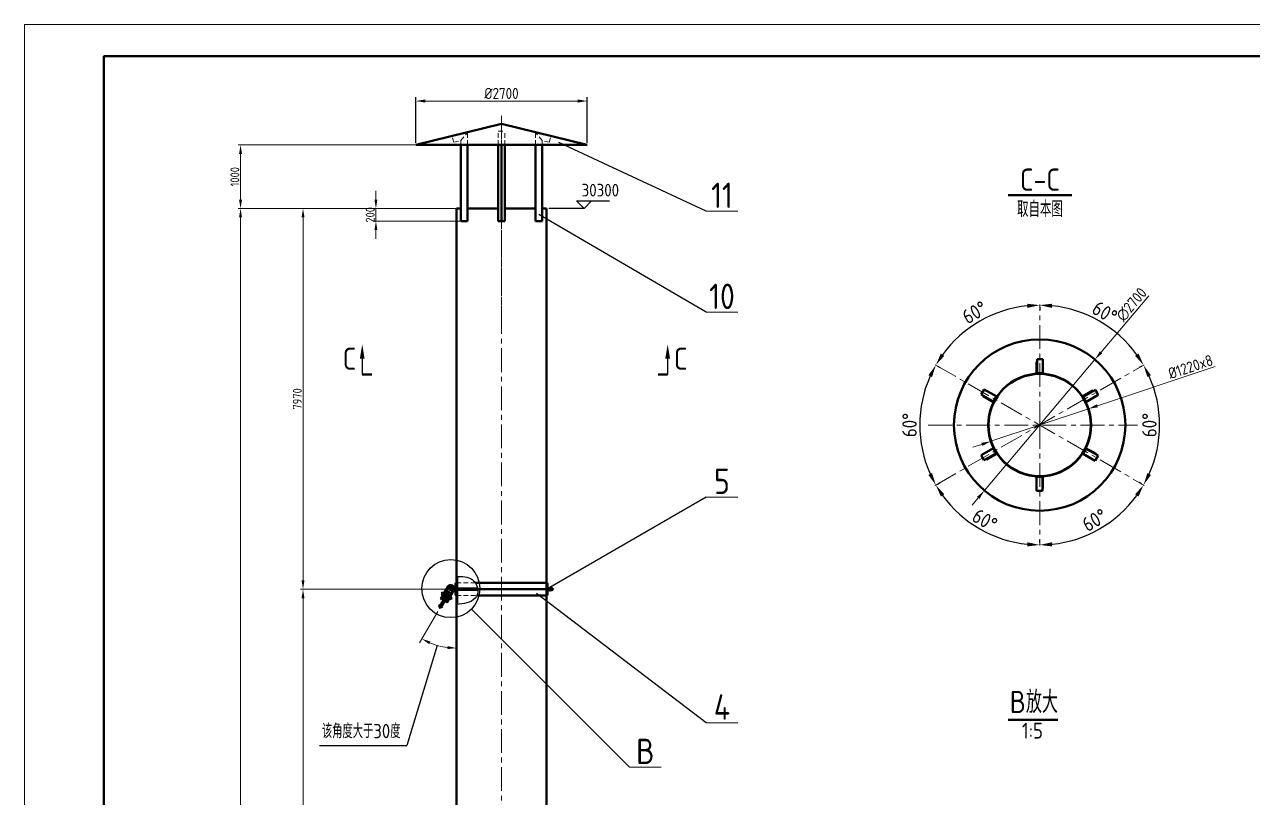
# Model space of a CAD drawing. Header units: millimetres. Extents: x 402311 to 444361, y 25246 to 54946.
# Drawn here: x 402311 to 421652, y 42769 to 54946 of the extents above; entities that cross this region are included whole.
import ezdxf
from ezdxf.enums import TextEntityAlignment as Align

# ---------------------------------------------------------------- set-up
doc = ezdxf.new("R2010")
doc.units = ezdxf.units.MM
doc.header["$LTSCALE"] = 300
doc.linetypes.add('CENTER', pattern=[2, 1.25, -0.25, 0.25, -0.25])
doc.linetypes.add('DASHED2', pattern=[0.375, 0.25, -0.125])
for name, color, linetype, lineweight in [('BIAOZHU', 3, 'Continuous', 25), ('POU', 4, 'Continuous', 20), ('SHI', 7, 'Continuous', 40), ('WEN', 3, 'Continuous', 20), ('XI', 2, 'Continuous', 20), ('XU', 6, 'DASHED2', 20), ('ZHONG', 1, 'CENTER', 20)]:
    doc.layers.add(name, color=color, linetype=linetype, lineweight=lineweight)
doc.layers.add('X1', color=4, linetype='Continuous')
doc.styles.add('GB', font='gbenor.shx', dxfattribs={"bigfont": 'gbcbig.shx'})
doc.dimstyles.new('ISO-25$0', dxfattribs={"dimscale": 40, "dimtxt": 3.5, "dimasz": 3.5, "dimexe": 1, "dimexo": 0.2, "dimgap": 0.5, "dimtad": 1, "dimtoh": 1, "dimdec": 1, "dimzin": 9, "dimdsep": 46, "dimtxsty": 'GB', "dimcen": 0, "dimclrd": 3, "dimclre": 3, "dimclrt": 256, "dimadec": 0, "dimazin": 2, "dimtfac": 1, "dimtdec": 1, "dimtix": 1, "dimtmove": 0, "dimatfit": 3, "dimldrblk": 'DOTSMALL', "dimfxl": 0, "dimlwd": 20, "dimlwe": 20, "dimarcsym": 0})
doc.dimstyles.new('SHW', dxfattribs={"dimscale": 50, "dimtxt": 3.5, "dimasz": 3, "dimexe": 1.25, "dimexo": 0.625, "dimtad": 1, "dimdsep": 46, "dimtxsty": 'GB', "dimcen": 2.5, "dimclrd": 256, "dimclrt": 256, "dimadec": 1, "dimazin": 0, "dimtfac": 1, "dimtix": 1, "dimtmove": 2, "dimatfit": 3, "dimfxl": 0, "dimlwd": -1, "dimarcsym": 0})

# ---------------------------------------------------------------- blocks, each defined once
blk = doc.blocks.new('*D10')
at = {"layer": 'BIAOZHU', "color": 3, "linetype": 'ByBlock', "lineweight": 20}
for p, q in [((409105, 52048), (405673, 52048)), ((405713, 27488), (405713, 51908)), ((408515, 27348), (405673, 27348))]:
    blk.add_line(p, q, dxfattribs=at)
at = {"layer": 'BIAOZHU', "color": 3}
for points in [[(405689, 51908), (405736, 51908), (405713, 52048)], [(405689, 27488), (405736, 27488), (405713, 27348)]]:
    blk.add_solid(points, dxfattribs=at)
at = {"layer": 'Defpoints', "color": 0}
for p in [(405713, 52048), (409113, 52048), (408523, 27348)]:
    blk.add_point(p, dxfattribs=at)
at = {"layer": 'BIAOZHU', "insert": (405623, 39698), "char_height": 140, "attachment_point": 5, "rotation": 90, "style": 'GB'}
blk.add_mtext('30000', dxfattribs=at)
blk = doc.blocks.new('_DotSmall')
at = {"color": 0, "linetype": 'ByBlock', "const_width": 0.5}
blk.add_lwpolyline([(-0.0625, 0, 1), (0.0625, 0, 1)], format="xyb", close=True, dxfattribs=at)
blk = doc.blocks.new('*D11')
at = {"layer": 'BIAOZHU', "color": 3, "linetype": 'ByBlock', "lineweight": 20}
for p, q in [((409005, 46048), (406657, 46048)), ((406697, 27518), (406697, 45908)), ((408565, 27378), (406657, 27378))]:
    blk.add_line(p, q, dxfattribs=at)
at = {"layer": 'BIAOZHU', "color": 3}
for points in [[(406674, 45908), (406720, 45908), (406697, 46048)], [(406674, 27518), (406720, 27518), (406697, 27378)]]:
    blk.add_solid(points, dxfattribs=at)
at = {"layer": 'Defpoints', "color": 0}
for p in [(406697, 46048), (409013, 46048), (408573, 27378)]:
    blk.add_point(p, dxfattribs=at)
at = {"layer": 'BIAOZHU', "insert": (406607, 36713), "char_height": 140, "attachment_point": 5, "rotation": 90, "style": 'GB'}
blk.add_mtext('22000', dxfattribs=at)
blk = doc.blocks.new('*D12')
at = {"layer": 'BIAOZHU', "color": 3, "linetype": 'ByBlock', "lineweight": 20}
for p, q in [((409097, 52048), (406657, 52048)), ((406697, 46188), (406697, 51908)), ((408997, 46048), (406657, 46048))]:
    blk.add_line(p, q, dxfattribs=at)
at = {"layer": 'BIAOZHU', "color": 3}
for points in [[(406674, 51908), (406720, 51908), (406697, 52048)], [(406674, 46188), (406720, 46188), (406697, 46048)]]:
    blk.add_solid(points, dxfattribs=at)
at = {"layer": 'Defpoints', "color": 0}
for p in [(406697, 52048), (409105, 52048), (409005, 46048)]:
    blk.add_point(p, dxfattribs=at)
at = {"layer": 'BIAOZHU', "insert": (406607, 49048), "char_height": 140, "attachment_point": 5, "rotation": 90, "style": 'GB'}
blk.add_mtext('7970', dxfattribs=at)
blk = doc.blocks.new('正标高')
at = {"layer": 'BIAOZHU'}
for p, q in [((-2.4, 2.4), (8, 2.4)), ((-2.4, 2.4), (0, 0)), ((2.4, 2.4), (0, 0))]:
    blk.add_line(p, q, dxfattribs=at)
at = {"layer": 'BIAOZHU', "style": 'GB'}
blk.add_attdef('1000', (-0.7624, 3.76), '', height=4, dxfattribs=at)
at = {"layer": 'BIAOZHU', "style": 'GB', "flags": 10}
blk.add_attdef('+', (-3.12, 3.76), '', height=4, dxfattribs=at)
blk = doc.blocks.new('剖切箭头(右上)')
at = {"layer": 'BIAOZHU'}
blk.add_line((0, 5), (0, 0), dxfattribs=at)
blk.add_solid([(0.75, 5), (-0.75, 5), (0, 9.5)], dxfattribs=at)
at = {"layer": 'SHI'}
blk.add_line((0, 0), (-3, 0), dxfattribs=at)
at = {"layer": 'BIAOZHU', "style": 'GB', "flags": 8}
blk.add_attdef('A', (1.96, 1.46), '', height=7, dxfattribs=at)
blk = doc.blocks.new('剖切箭头(左上)')
at = {"layer": 'BIAOZHU'}
blk.add_line((0, 5), (0, 0), dxfattribs=at)
blk.add_solid([(-0.75, 5), (0.75, 5), (0, 9.5)], dxfattribs=at)
at = {"layer": 'SHI'}
blk.add_line((0, 0), (3, 0), dxfattribs=at)
at = {"layer": 'BIAOZHU', "style": 'GB', "flags": 8}
blk.add_attdef('A', text='', height=7, dxfattribs=at).set_placement((-1.3, 1.46), align=Align.RIGHT)
blk = doc.blocks.new('*D68')
at = {"layer": 'Defpoints', "color": 0}
for p in [(411173, 53741), (408473, 53053), (411173, 53053)]:
    blk.add_point(p, dxfattribs=at)
at = {"layer": 'WEN', "color": 0, "lineweight": -2}
for p, q in [((408473, 53084), (408473, 53803)), ((411173, 53084), (411173, 53803))]:
    blk.add_line(p, q, dxfattribs=at)
at = {"layer": 'WEN'}
blk.add_line((408623, 53741), (411023, 53741), dxfattribs=at)
for points in [[(408623, 53766), (408623, 53716), (408473, 53741)], [(411023, 53766), (411023, 53716), (411173, 53741)]]:
    blk.add_solid(points, dxfattribs=at)
at = {"layer": 'WEN', "insert": (409823, 53860), "char_height": 175, "attachment_point": 5, "style": 'GB'}
blk.add_mtext('%%C2700', dxfattribs=at)
blk = doc.blocks.new('*D69')
at = {"layer": 'BIAOZHU', "color": 3, "linetype": 'ByBlock', "lineweight": 20}
for p, q in [((408466, 53048), (405673, 53048)), ((405713, 52908), (405713, 52188)), ((408687, 52048), (405673, 52048))]:
    blk.add_line(p, q, dxfattribs=at)
at = {"layer": 'BIAOZHU', "color": 3}
for points in [[(405689, 52908), (405736, 52908), (405713, 53048)], [(405689, 52188), (405736, 52188), (405713, 52048)]]:
    blk.add_solid(points, dxfattribs=at)
at = {"layer": 'Defpoints', "color": 0}
for p in [(408474, 53048), (405713, 52048), (408695, 52048)]:
    blk.add_point(p, dxfattribs=at)
at = {"layer": 'BIAOZHU', "insert": (405623, 52548), "char_height": 140, "attachment_point": 5, "rotation": 90, "style": 'GB'}
blk.add_mtext('1000', dxfattribs=at)
blk = doc.blocks.new('*D70')
at = {"layer": 'BIAOZHU', "color": 3, "linetype": 'ByBlock', "lineweight": 20}
for p, q in [((407845, 52188), (407845, 52328)), ((409089, 52048), (407805, 52048)), ((407845, 52048), (407845, 51848)), ((409174, 51848), (407805, 51848)), ((407845, 51708), (407845, 51568))]:
    blk.add_line(p, q, dxfattribs=at)
at = {"layer": 'BIAOZHU', "color": 3}
for points in [[(407822, 52188), (407868, 52188), (407845, 52048)], [(407822, 51708), (407868, 51708), (407845, 51848)]]:
    blk.add_solid(points, dxfattribs=at)
at = {"layer": 'Defpoints', "color": 0}
for p in [(409097, 52048), (407845, 51848), (409182, 51848)]:
    blk.add_point(p, dxfattribs=at)
at = {"layer": 'BIAOZHU', "insert": (407755, 51948), "char_height": 140, "attachment_point": 5, "rotation": 90, "style": 'GB'}
blk.add_mtext('200', dxfattribs=at)
blk = doc.blocks.new('*D72')
at = {"layer": 'BIAOZHU'}
blk.add_arc((418301, 48636), 1889, 275.9168, 324.0832, dxfattribs=at)
for points in [[(419804, 47545), (419858, 47510), (419937, 47691)], [(418497, 46724), (418494, 46789), (418301, 46747)]]:
    blk.add_solid(points, dxfattribs=at)
at = {"layer": 'Defpoints', "color": 0}
for p in [(416655, 49586), (418301, 48636), (419946, 47686), (418947, 46861), (418301, 46736)]:
    blk.add_point(p, dxfattribs=at)
at = {"layer": 'BIAOZHU', "insert": (419165, 47139), "char_height": 227.5, "attachment_point": 5, "rotation": 30, "style": 'GB'}
blk.add_mtext('60°', dxfattribs=at)
blk = doc.blocks.new('*D73')
at = {"layer": 'BIAOZHU', "color": 0, "lineweight": -2}
for p, q in [((418301, 50495), (418301, 50444)), ((419911, 49566), (419866, 49540))]:
    blk.add_line(p, q, dxfattribs=at)
at = {"layer": 'BIAOZHU'}
blk.add_arc((418301, 48636), 1889, 35.9168, 84.0832, dxfattribs=at)
for points in [[(418494, 50482), (418497, 50547), (418301, 50525)], [(419858, 49762), (419804, 49726), (419937, 49580)]]:
    blk.add_solid(points, dxfattribs=at)
at = {"layer": 'Defpoints', "color": 0}
for p in [(418301, 50536), (419515, 50083), (419946, 49586), (418301, 48636)]:
    blk.add_point(p, dxfattribs=at)
at = {"layer": 'BIAOZHU', "insert": (419326, 50411), "char_height": 227.5, "attachment_point": 5, "rotation": 330, "style": 'GB'}
blk.add_mtext('60°', dxfattribs=at)
blk = doc.blocks.new('*D74')
at = {"layer": 'BIAOZHU', "color": 0, "lineweight": -2}
for p, q in [((418301, 50495), (418301, 50444)), ((416691, 49566), (416735, 49540))]:
    blk.add_line(p, q, dxfattribs=at)
at = {"layer": 'BIAOZHU'}
blk.add_arc((418301, 48636), 1889, 95.9168, 144.0832, dxfattribs=at)
for points in [[(418104, 50547), (418108, 50482), (418301, 50525)], [(416798, 49726), (416744, 49762), (416665, 49580)]]:
    blk.add_solid(points, dxfattribs=at)
at = {"layer": 'Defpoints', "color": 0}
for p in [(418301, 50536), (417655, 50411), (416655, 49586), (418301, 48636)]:
    blk.add_point(p, dxfattribs=at)
at = {"layer": 'BIAOZHU', "insert": (417276, 50411), "char_height": 227.5, "attachment_point": 5, "rotation": 30, "style": 'GB'}
blk.add_mtext('60°', dxfattribs=at)
blk = doc.blocks.new('*D75')
at = {"layer": 'BIAOZHU', "color": 0, "lineweight": -2}
for p, q in [((416691, 49566), (416735, 49540)), ((416691, 47706), (416735, 47732))]:
    blk.add_line(p, q, dxfattribs=at)
at = {"layer": 'BIAOZHU'}
blk.add_arc((418301, 48636), 1889, 155.9168, 204.0832, dxfattribs=at)
for points in [[(416547, 49421), (416605, 49392), (416665, 49580)], [(416605, 47880), (416547, 47850), (416665, 47691)]]:
    blk.add_solid(points, dxfattribs=at)
at = {"layer": 'Defpoints', "color": 0}
for p in [(416655, 49586), (416440, 48964), (418301, 48636), (416655, 47686)]:
    blk.add_point(p, dxfattribs=at)
at = {"layer": 'BIAOZHU', "insert": (416251, 48636), "char_height": 227.5, "attachment_point": 5, "rotation": 90, "style": 'GB'}
blk.add_mtext('60°', dxfattribs=at)
blk = doc.blocks.new('*D76')
at = {"layer": 'BIAOZHU', "color": 0, "lineweight": -2}
for p, q in [((416691, 47706), (416735, 47732)), ((418301, 46787), (418301, 46828))]:
    blk.add_line(p, q, dxfattribs=at)
at = {"layer": 'BIAOZHU'}
blk.add_arc((418301, 48636), 1889, 215.9168, 264.0832, dxfattribs=at)
for points in [[(416744, 47510), (416798, 47545), (416665, 47691)], [(418108, 46789), (418104, 46724), (418301, 46747)]]:
    blk.add_solid(points, dxfattribs=at)
at = {"layer": 'Defpoints', "color": 0}
for p in [(418301, 48636), (416655, 47686), (417087, 47189), (418301, 46747)]:
    blk.add_point(p, dxfattribs=at)
at = {"layer": 'BIAOZHU', "insert": (417437, 47139), "char_height": 227.5, "attachment_point": 5, "rotation": 330, "style": 'GB'}
blk.add_mtext('60°', dxfattribs=at)
blk = doc.blocks.new('*D71')
at = {"layer": 'BIAOZHU', "color": 0, "lineweight": -2}
for p, q in [((419911, 49566), (419866, 49540)), ((419911, 47706), (419866, 47732))]:
    blk.add_line(p, q, dxfattribs=at)
at = {"layer": 'BIAOZHU'}
blk.add_arc((418301, 48636), 1889, 335.9168, 24.0832, dxfattribs=at)
for points in [[(419997, 49392), (420054, 49421), (419937, 49580)], [(420054, 47850), (419997, 47880), (419937, 47691)]]:
    blk.add_solid(points, dxfattribs=at)
at = {"layer": 'Defpoints', "color": 0}
for p in [(419946, 49586), (418301, 48636), (420161, 48308), (419946, 47686)]:
    blk.add_point(p, dxfattribs=at)
at = {"layer": 'BIAOZHU', "insert": (420029, 48636), "char_height": 227.5, "attachment_point": 5, "rotation": 90, "style": 'GB'}
blk.add_mtext('60°', dxfattribs=at)
blk = doc.blocks.new('*D77')
at = {"layer": 'Defpoints', "color": 0}
for p in [(419171, 49668), (417430, 47604)]:
    blk.add_point(p, dxfattribs=at)
at = {"layer": 'WEN'}
for p, q in [((420019, 50672), (419268, 49782)), ((417430, 47604), (419171, 49668)), ((417333, 47489), (417237, 47375))]:
    blk.add_line(p, q, dxfattribs=at)
for points in [[(419249, 49798), (419287, 49766), (419171, 49668)], [(417314, 47506), (417353, 47473), (417430, 47604)]]:
    blk.add_solid(points, dxfattribs=at)
at = {"layer": 'WEN', "insert": (419748, 50535), "char_height": 175, "attachment_point": 5, "rotation": 49.8413, "style": 'GB'}
blk.add_mtext('∅2700', dxfattribs=at)
blk = doc.blocks.new('*D78')
at = {"layer": 'Defpoints', "color": 0}
for p in [(419069, 48892), (417532, 48380)]:
    blk.add_point(p, dxfattribs=at)
at = {"layer": 'WEN'}
for p, q in [((421063, 49557), (419211, 48940)), ((417532, 48380), (419069, 48892)), ((417390, 48332), (417248, 48285))]:
    blk.add_line(p, q, dxfattribs=at)
for points in [[(419204, 48963), (419219, 48916), (419069, 48892)], [(417382, 48356), (417398, 48308), (417532, 48380)]]:
    blk.add_solid(points, dxfattribs=at)
at = {"layer": 'WEN', "insert": (420677, 49554), "char_height": 175, "attachment_point": 5, "rotation": 18.4494, "style": 'GB'}
blk.add_mtext('%%c1220x8', dxfattribs=at)

msp = doc.modelspace()

# ---------------------------------------------------------------- hatches: boundary and pattern name
at = {"layer": 'POU'}
h = msp.add_hatch(dxfattribs=at)
h.set_pattern_fill('ANSI31', color=256, scale=2.825581, style=0)
h.set_pattern_definition([(45, (233659.252, -32415.056), (-6.34361116, 6.34361116), [])])
h.paths.add_polyline_path([(419110.828, 48635.843, 1), (417490.828, 48635.843, 1)])
h.paths.add_polyline_path([(417496.479, 48635.843, -1), (419105.177, 48635.843, -1)], flags=16)
h.paths.add_polyline_path([(417585.014, 48635.843, -1), (419016.642, 48635.843, -1)], flags=0)
h.paths.add_polyline_path([(417590.665, 48635.843, -1), (419010.991, 48635.843, -1)], flags=0)
h.paths.add_polyline_path([(419016.642, 48635.843, 1), (417585.014, 48635.843, 1)], flags=0)
h.paths.add_polyline_path([(419010.991, 48635.843, 1), (417590.665, 48635.843, 1)], flags=0)

# ---------------------------------------------------------------- linework, layer by layer
at = {"layer": 'BIAOZHU'}
for p, q in [((413046.42, 52005.912), (410725.384, 53089.427)), ((411123.383, 52048.434), (410569.432, 52048.434)), ((413046.42, 50413.263), (410412.172, 51953.699)), ((413046.42, 47499.946), (410583.28, 46074.671)), ((413046.42, 43943.806), (410376.624, 45982.436)), ((409348.322, 45735.792), (411839.361, 43244.753)), ((408811.31, 45163.81), (408329.89, 43588.932)), ((406953.949, 43588.932), (408329.89, 43588.932))]:
    msp.add_line(p, q, dxfattribs=at)
at = {"layer": 'BIAOZHU', "color": 3, "linetype": 'ByBlock', "lineweight": 20}
msp.add_line((408818.01, 45700.334), (408531.986, 45204.927), dxfattribs=at)
at = {"layer": 'BIAOZHU'}
msp.add_circle((409025.05, 46058.939), 457.087, dxfattribs=at)
at = {"layer": 'BIAOZHU', "color": 3, "linetype": 'ByBlock', "lineweight": 20}
msp.add_arc((409113.28, 46211.757), 1090.587, 247.3601897, 262.6398103, dxfattribs=at)
at = {"layer": 'BIAOZHU', "color": 3}
for points in [[(408683.127, 45184.293), (408703.818, 45226.122), (408567.986, 45267.281)], [(408975.066, 45153.441), (408972.071, 45106.871), (409113.28, 45121.17)]]:
    msp.add_solid(points, dxfattribs=at)
at = {"layer": 'SHI'}
for p, q in [((408473.28, 53052.615), (409823.28, 53381.833)), ((409823.28, 53381.833), (411173.28, 53052.615)), ((408474.4, 53048.434), (408473.28, 53052.615)), ((408474.4, 53048.434), (411172.16, 53048.434)), ((409181.652, 53048.434), (409181.652, 51848.428)), ((409289.638, 51848.424), (409289.836, 53048.434)), ((409769.181, 51848.429), (409769.182, 53048.434)), ((409823.28, 51848.427), (409823.28, 53048.434)), ((409877.378, 51848.425), (409877.379, 53048.434)), ((410356.922, 51848.424), (410356.724, 53048.434)), ((410464.908, 53048.434), (410464.908, 51848.428)), ((411172.16, 53048.434), (411173.28, 53052.615)), ((417804.713, 52256.648), (418804.713, 52256.648)), ((409113.28, 52048.434), (409113.28, 34283.998)), ((409113.28, 52048.434), (409181.652, 52048.434)), ((409769.181, 52048.434), (409289.671, 52048.434)), ((410356.889, 52048.434), (409877.378, 52048.434)), ((410464.908, 52048.434), (410533.28, 52048.434)), ((410533.28, 52048.434), (410533.28, 27378.434)), ((409181.652, 51848.428), (409289.638, 51848.424)), ((409769.181, 51848.429), (409877.378, 51848.425)), ((410356.922, 51848.424), (410464.908, 51848.424)), ((418250.829, 49445.843), (418250.829, 49634.013)), ((418258.829, 49634.013), (418250.829, 49634.013)), ((418258.829, 49673.164), (418258.829, 49465.842)), ((418350.827, 49673.164), (418258.829, 49673.164)), ((418350.827, 49445.843), (418350.827, 49673.164)), ((418250.829, 49445.843), (418350.827, 49445.843)), ((418342.827, 49453.843), (418270.829, 49453.843)), ((417427.48, 49197.804), (417381.482, 49118.131)), ((417624.347, 49084.143), (417427.48, 49197.804)), ((418977.309, 49084.143), (419140.269, 49178.228)), ((419178.175, 49190.876), (418998.629, 49087.215)), ((419144.269, 49171.3), (419140.269, 49178.228)), ((419224.174, 49111.203), (419178.175, 49190.876)), ((417381.482, 49118.131), (417561.028, 49014.47)), ((417415.388, 49098.556), (417411.388, 49091.628)), ((417574.348, 48997.543), (417411.388, 49091.628)), ((417574.348, 48997.543), (417624.347, 49084.143)), ((417613.419, 49081.215), (417577.42, 49018.863)), ((418977.309, 49084.143), (419027.308, 48997.543)), ((419030.236, 49008.471), (418994.237, 49070.823)), ((419027.308, 48997.543), (419224.174, 49111.203)), ((417574.348, 48274.143), (417377.482, 48160.482)), ((417423.481, 48080.81), (417603.027, 48184.471)), ((417624.347, 48187.543), (417461.386, 48093.458)), ((417571.42, 48263.215), (417607.419, 48200.863)), ((417624.347, 48187.543), (417574.348, 48274.143)), ((419027.308, 48274.143), (418977.309, 48187.543)), ((418977.309, 48187.543), (419174.175, 48073.882)), ((418988.237, 48190.471), (419024.236, 48252.823)), ((419027.308, 48274.143), (419190.268, 48180.058)), ((419220.174, 48153.554), (419040.628, 48257.215)), ((419186.268, 48173.13), (419190.268, 48180.058)), ((417377.482, 48160.482), (417423.481, 48080.81)), ((417457.387, 48100.386), (417461.386, 48093.458)), ((419174.175, 48073.882), (419220.174, 48153.554)), ((418250.829, 47825.843), (418250.829, 47598.521)), ((418350.827, 47825.843), (418250.829, 47825.843)), ((418258.829, 47817.843), (418330.827, 47817.843)), ((418342.827, 47598.521), (418342.827, 47805.843)), ((418350.827, 47825.843), (418350.827, 47637.673)), ((418250.829, 47598.521), (418342.827, 47598.521)), ((418342.827, 47637.673), (418350.827, 47637.673)), ((409123.28, 46251.652), (409123.28, 46058.434)), ((408916.553, 45983.016), (408976.567, 46086.964)), ((408930.409, 45975.016), (408990.423, 46078.964)), ((409013.28, 46048.434), (409063.646, 46048.434)), ((409029.28, 46064.434), (409064.671, 46064.434)), ((409045.78, 46064.434), (409045.78, 46032.434)), ((409055.917, 46032.434), (409060.242, 46039.925)), ((409080.056, 46048.434), (409113.28, 46048.434)), ((409080.78, 46064.434), (409080.78, 46032.434)), ((409080.78, 46064.434), (409085.28, 46064.434)), ((409097.28, 46132.434), (409097.28, 46076.434)), ((409113.28, 46148.434), (409113.28, 45948.434)), ((409113.28, 46058.434), (409449.02, 46058.434)), ((410633.28, 46048.434), (409113.28, 46048.434)), ((409113.28, 46038.434), (409451.373, 46038.434)), ((409123.28, 46038.434), (409123.28, 45808.94)), ((409414.907, 46148.434), (410533.28, 46148.434)), ((410549.28, 46132.434), (410549.28, 46076.434)), ((410617.28, 46064.434), (410561.28, 46064.434)), ((408866.553, 45896.413), (408891.653, 45939.888)), ((408866.553, 45896.413), (408880.409, 45888.413)), ((408866.751, 45808.757), (408944.658, 45943.695)), ((408873.481, 45892.413), (408913.481, 45961.695)), ((408877.108, 45982.695), (408887.108, 46000.016)), ((408877.108, 45982.695), (409032.992, 45892.695)), ((408880.409, 45888.413), (408905.509, 45931.888)), ((408887.108, 46000.016), (409042.992, 45910.016)), ((408887.536, 45796.757), (408965.442, 45931.695)), ((408893.031, 45953.988), (408887.581, 45944.548)), ((408889.581, 45941.084), (408887.581, 45944.548)), ((408907.581, 45930.692), (408889.581, 45941.084)), ((408897.031, 45953.988), (408893.031, 45953.988)), ((408899.031, 45950.524), (408893.581, 45941.084)), ((408900.481, 45966.891), (408895.031, 45957.452)), ((408897.031, 45953.988), (408895.031, 45957.452)), ((408915.031, 45943.595), (408897.031, 45953.988)), ((408915.031, 45943.595), (408897.031, 45953.988)), ((408907.531, 45951.39), (408897.081, 45933.29)), ((408904.481, 45966.891), (408900.481, 45966.891)), ((408906.481, 45963.427), (408901.031, 45953.988)), ((408922.481, 45956.499), (408904.481, 45966.891)), ((408914.981, 45964.293), (408904.531, 45946.193)), ((408911.031, 45943.595), (408905.581, 45934.156)), ((408907.581, 45930.692), (408911.581, 45930.692)), ((408917.031, 45940.131), (408911.581, 45930.692)), ((408918.481, 45956.499), (408913.031, 45947.059)), ((408915.031, 45943.595), (408919.031, 45943.595)), ((408915.031, 45943.595), (408917.031, 45940.131)), ((408924.481, 45953.035), (408919.031, 45943.595)), ((408922.481, 45956.499), (408924.481, 45953.035)), ((408936.553, 46017.657), (408950.409, 46009.657)), ((408956.7, 45982.122), (408948.55, 45968.006)), ((408951.55, 45962.81), (408948.55, 45968.006)), ((408949.677, 45848.421), (408974.777, 45891.896)), ((408949.677, 45848.421), (408963.534, 45840.421)), ((408951.55, 45962.81), (408978.55, 45947.222)), ((408956.605, 45844.421), (408996.605, 45913.703)), ((408962.7, 45982.122), (408956.7, 45982.122)), ((408965.7, 45976.926), (408957.55, 45962.81)), ((408967.85, 46001.435), (408959.7, 45987.319)), ((408962.7, 45982.122), (408959.7, 45987.319)), ((408962.7, 45982.122), (408989.7, 45966.534)), ((408962.7, 45982.122), (408989.7, 45966.534)), ((408963.534, 45840.421), (408988.634, 45883.896)), ((408973.85, 46001.435), (408967.85, 46001.435)), ((408976.85, 45996.239), (408968.7, 45982.122)), ((408976.155, 45905.996), (408970.705, 45896.556)), ((408972.705, 45893.092), (408970.705, 45896.556)), ((408990.705, 45882.7), (408972.705, 45893.092)), ((408973.85, 46001.435), (409000.85, 45985.846)), ((408983.7, 45966.534), (408975.55, 45952.418)), ((408980.155, 45905.996), (408976.155, 45905.996)), ((408982.155, 45902.532), (408976.705, 45893.092)), ((408976.958, 45999.641), (408984.658, 46012.977)), ((408983.605, 45918.899), (408978.155, 45909.46)), ((408980.155, 45905.996), (408978.155, 45909.46)), ((408978.55, 45947.222), (408984.55, 45947.222)), ((408998.155, 45895.603), (408980.155, 45905.996)), ((408998.155, 45895.603), (408980.155, 45905.996)), ((408990.655, 45903.398), (408980.205, 45885.298)), ((408987.605, 45918.899), (408983.605, 45918.899)), ((408989.605, 45915.435), (408984.155, 45905.996)), ((408992.7, 45961.338), (408984.55, 45947.222)), ((408984.658, 46012.977), (409005.442, 46000.977)), ((408994.85, 45985.846), (408986.7, 45971.73)), ((409005.605, 45908.507), (408987.605, 45918.899)), ((408998.105, 45916.301), (408987.655, 45898.201)), ((408994.155, 45895.603), (408988.705, 45886.164)), ((408989.7, 45966.534), (408992.7, 45961.338)), ((408989.7, 45966.534), (408995.7, 45966.534)), ((408990.705, 45882.7), (408994.705, 45882.7)), ((409000.155, 45892.139), (408994.705, 45882.7)), ((409003.85, 45980.65), (408995.7, 45966.534)), ((409001.605, 45908.507), (408996.155, 45899.067)), ((408997.742, 45987.641), (409005.442, 46000.977)), ((408998.155, 45895.603), (409002.155, 45895.603)), ((408998.155, 45895.603), (409000.155, 45892.139)), ((408999.677, 45935.024), (409055.917, 46032.434)), ((409000.85, 45985.846), (409003.85, 45980.65)), ((409007.605, 45905.043), (409002.155, 45895.603)), ((409005.605, 45908.507), (409007.605, 45905.043)), ((409013.534, 45927.024), (409074.202, 46032.104)), ((409019.677, 45969.665), (409033.534, 45961.665)), ((409029.28, 46032.434), (409055.917, 46032.434)), ((409032.992, 45892.695), (409042.992, 45910.016)), ((409074.381, 46032.434), (409085.28, 46032.434)), ((409097.28, 46020.434), (409097.28, 45964.434)), ((409432.765, 45948.434), (410533.28, 45948.434)), ((410549.28, 46020.434), (410549.28, 45964.434)), ((410617.28, 46032.434), (410561.28, 46032.434)), ((417804.713, 43989.7), (418584.703, 43989.7))]:
    msp.add_line(p, q, dxfattribs=at)
msp.add_lwpolyline([(403560.502, 25745.579), (443860.502, 25745.579), (443860.502, 54445.579), (403560.502, 54445.579)], close=True, dxfattribs=at)
for centre, radius in [((418300.828, 48635.843), 1350), ((418300.828, 48635.843), 810), ((418300.828, 48635.843), 804.349), ((418300.828, 48635.843), 804.349), ((418300.828, 48635.843), 804.349), ((408865.05, 45781.811), 10)]:
    msp.add_circle(centre, radius, dxfattribs=at)
for centre, radius, start, end in [((418250.829, 49537.841), 8, 0, 90), ((418270.829, 49465.842), 12, 180, 270), ((418342.827, 49445.843), 8, 0, 90), ((419056.981, 49130.142), 8, 300, 30), ((417494.676, 49043.542), 8, 60, 150), ((417567.028, 49024.863), 12, 240, 330), ((417620.347, 49077.215), 8, 60, 150), ((419004.629, 49076.823), 12, 120, 210), ((419023.308, 49004.471), 8, 300, 30), ((417578.348, 48267.215), 8, 120, 210), ((417597.027, 48194.863), 12, 300, 30), ((418981.309, 48194.471), 8, 240, 330), ((419034.628, 48246.823), 12, 60, 150), ((419106.98, 48228.144), 8, 240, 330), ((417544.674, 48141.544), 8, 120, 210), ((418258.829, 47825.843), 8, 180, 270), ((418330.827, 47805.843), 12, 0, 90), ((418350.827, 47733.845), 8, 180, 270), ((409025.05, 46058.939), 56, 60, 150.0545891), ((409025.05, 46058.939), 40, 60, 150.0545891), ((409029.28, 46048.434), 16, 90, 270), ((409025.05, 46058.939), 40, 7.8962653, 60), ((409025.05, 46058.939), 56, 5.6314147, 60), ((409025.05, 46058.939), 40, 330, 7.8962653), ((409025.05, 46058.939), 56, 331.7512783, 5.6314147), ((409085.28, 46076.434), 12, 270, 0), ((409113.28, 46132.434), 16, 90, 180), ((410533.28, 46132.434), 16, 0, 90), ((410561.28, 46076.434), 12, 180, 270), ((410617.28, 46048.434), 16, 270, 90), ((408891.581, 45947.248), 6.48, 252.0236667, 287.9763333), ((408905.081, 45947.146), 13, 207.7957725, 272.2042275), ((408899.031, 45960.152), 6.48, 252.0236667, 287.9763333), ((408892.693, 45949.174), 6.48, 12.0236667, 47.9763333), ((408899.531, 45937.533), 13, 27.7957725, 92.2042275), ((408912.531, 45960.05), 13, 207.7957725, 272.2042275), ((408900.143, 45962.077), 6.48, 12.0236667, 47.9763333), ((408911.919, 45935.506), 6.48, 192.0236667, 227.9763333), ((408906.981, 45950.437), 13, 27.7957725, 92.2042275), ((408913.031, 45937.431), 6.48, 72.0236667, 107.9763333), ((408919.369, 45948.409), 6.48, 192.0236667, 227.9763333), ((408920.481, 45950.335), 6.48, 72.0236667, 107.9763333), ((408954.55, 45972.071), 9.735, 252.0508285, 287.9491715), ((408974.8, 45971.903), 19.5, 207.7957725, 272.2042275), ((408956.18, 45974.894), 9.735, 12.0508285, 47.9491715), ((408965.7, 45991.383), 9.735, 252.0508285, 287.9491715), ((408966.45, 45957.441), 19.5, 27.7957725, 92.2042275), ((408985.95, 45991.216), 19.5, 207.7957725, 272.2042275), ((408974.705, 45899.256), 6.48, 252.0236667, 287.9763333), ((408967.33, 45994.206), 9.735, 12.0508285, 47.9491715), ((408985.07, 45954.45), 9.735, 192.0508285, 227.9491715), ((408988.205, 45899.154), 13, 207.7957725, 272.2042275), ((408977.6, 45976.753), 19.5, 27.7957725, 92.2042275), ((408982.155, 45912.16), 6.48, 252.0236667, 287.9763333), ((408975.817, 45901.182), 6.48, 12.0236667, 47.9763333), ((408982.655, 45889.541), 13, 27.7957725, 92.2042275), ((408986.7, 45957.273), 9.735, 72.0508285, 107.9491715), ((408995.655, 45912.058), 13, 207.7957725, 272.2042275), ((408996.22, 45973.763), 9.735, 192.0508285, 227.9491715), ((408983.267, 45914.085), 6.48, 12.0236667, 47.9763333), ((408995.044, 45887.514), 6.48, 192.0236667, 227.9763333), ((408990.105, 45902.445), 13, 27.7957725, 92.2042275), ((408996.155, 45889.439), 6.48, 72.0236667, 107.9763333), ((408997.85, 45976.585), 9.735, 72.0508285, 107.9491715), ((409002.494, 45900.417), 6.48, 192.0236667, 227.9763333), ((409003.605, 45902.343), 6.48, 72.0236667, 107.9763333), ((409025.05, 46058.939), 56, 330, 331.7512783), ((409085.28, 46020.434), 12, 0, 90), ((409113.28, 45964.434), 16, 180, 270), ((410533.28, 45964.434), 16, 270, 0), ((410561.28, 46020.434), 12, 90, 180), ((408865.05, 45781.811), 21, 109.179109, 10.820891), ((408852.895, 45816.757), 16, 289.179109, 330), ((408901.392, 45788.757), 16, 150, 190.820891)]:
    msp.add_arc(centre, radius, start, end, dxfattribs=at)
at = {"layer": 'WEN'}
for p, q in [((413046.42, 52005.912), (413546.42, 52005.912)), ((413046.42, 50413.263), (413546.42, 50413.263)), ((413046.42, 47499.946), (413546.42, 47499.946)), ((413046.42, 43943.806), (413546.42, 43943.806)), ((411839.361, 43244.753), (412339.361, 43244.753))]:
    msp.add_line(p, q, dxfattribs=at)
at = {"layer": 'X1'}
for p, q in [((409123.28, 46236.987), (409113.28, 46246.987)), ((409123.28, 46228.148), (409113.28, 46238.148)), ((409123.28, 46219.309), (409113.28, 46229.309)), ((409123.28, 46245.826), (409117.489, 46251.617)), ((409015.572, 46042.522), (409013.834, 46044.259)), ((409015.013, 46048.434), (409024.411, 46057.832)), ((409025.105, 46032.988), (409015.572, 46042.522)), ((409018.807, 46048.125), (409018.498, 46048.434)), ((409034.498, 46032.434), (409018.807, 46048.125)), ((409023.852, 46048.434), (409030.95, 46055.532)), ((409024.411, 46057.832), (409025.347, 46058.768)), ((409025.347, 46058.768), (409031.013, 46064.434)), ((409043.337, 46032.434), (409027.337, 46048.434)), ((409030.95, 46055.532), (409039.852, 46064.434)), ((409032.691, 46048.434), (409036.554, 46052.297)), ((409045.78, 46038.83), (409036.176, 46048.434)), ((409036.554, 46052.297), (409045.78, 46061.523)), ((409041.53, 46048.434), (409042.157, 46049.062)), ((409042.157, 46049.062), (409045.78, 46052.684)), ((409080.78, 46052.329), (409113.28, 46084.829)), ((409113.28, 46015.524), (409080.78, 46048.024)), ((409087.798, 46032.167), (409080.78, 46039.185)), ((409080.997, 46061.385), (409084.046, 46064.434)), ((409085.724, 46048.434), (409113.28, 46075.99)), ((409113.28, 46024.363), (409089.209, 46048.434)), ((409094.563, 46048.434), (409113.28, 46067.151)), ((409097.28, 46130.701), (409113.28, 46146.701)), ((409097.28, 46121.862), (409113.28, 46137.862)), ((409097.28, 46113.023), (409113.28, 46129.023)), ((409097.28, 46104.184), (409113.28, 46120.184)), ((409097.28, 46095.345), (409113.28, 46111.345)), ((409097.28, 46086.507), (409113.28, 46102.507)), ((409097.28, 46077.668), (409113.28, 46093.668)), ((409113.28, 46033.202), (409098.048, 46048.434)), ((409103.401, 46048.434), (409113.28, 46058.312)), ((409113.28, 46042.041), (409106.886, 46048.434)), ((409112.24, 46048.434), (409113.28, 46049.474)), ((409123.28, 46210.471), (409113.28, 46220.471)), ((409123.28, 46201.632), (409113.28, 46211.632)), ((409123.28, 46192.793), (409113.28, 46202.793)), ((409123.28, 46183.954), (409113.28, 46193.954)), ((409123.28, 46175.115), (409113.28, 46185.115)), ((409123.28, 46166.276), (409113.28, 46176.276)), ((409123.28, 46157.438), (409113.28, 46167.438)), ((409123.28, 46148.599), (409113.28, 46158.599)), ((409114.606, 46148.434), (409113.28, 46149.76)), ((409123.28, 46130.921), (409113.28, 46140.921)), ((409123.28, 46122.082), (409113.28, 46132.082)), ((409123.28, 46113.243), (409113.28, 46123.243)), ((409123.28, 46104.405), (409113.28, 46114.405)), ((409123.28, 46095.566), (409113.28, 46105.566)), ((409123.28, 46086.727), (409113.28, 46096.727)), ((409123.28, 46077.888), (409113.28, 46087.888)), ((409123.28, 46069.049), (409113.28, 46079.049)), ((409123.28, 46060.21), (409113.28, 46070.21)), ((409116.217, 46058.434), (409113.28, 46061.372)), ((409113.28, 46030.143), (409121.571, 46038.434)), ((409123.28, 46139.76), (409114.606, 46148.434)), ((408868.285, 45895.413), (408893.385, 45938.888)), ((408878.677, 45889.413), (408903.777, 45932.888)), ((408918.285, 45982.016), (408938.285, 46016.657)), ((408928.677, 45976.016), (408948.677, 46010.657)), ((408951.409, 45847.421), (408976.509, 45890.896)), ((408961.802, 45841.421), (408986.902, 45884.896)), ((408978.69, 45998.641), (408986.39, 46011.977)), ((408996.01, 45988.641), (409003.71, 46001.977)), ((409001.409, 45934.024), (409021.409, 45968.665)), ((409011.802, 45928.024), (409031.802, 45962.665)), ((409113.28, 46006.685), (409097.013, 46022.953)), ((409113.28, 45997.846), (409097.28, 46013.846)), ((409113.28, 45989.008), (409097.28, 46005.008)), ((409113.28, 45980.169), (409097.28, 45996.169)), ((409113.28, 45971.33), (409097.28, 45987.33)), ((409113.28, 45962.491), (409097.28, 45978.491)), ((409113.28, 45953.652), (409097.28, 45969.652)), ((409109.105, 45948.988), (409097.834, 45960.259)), ((409113.28, 46021.304), (409123.28, 46031.304)), ((409113.28, 46012.465), (409123.28, 46022.465)), ((409113.28, 46003.626), (409123.28, 46013.626)), ((409113.28, 45994.787), (409123.28, 46004.787)), ((409113.28, 45985.949), (409123.28, 45995.949)), ((409113.28, 45977.11), (409123.28, 45987.11)), ((409113.28, 45968.271), (409123.28, 45978.271)), ((409113.28, 45959.432), (409123.28, 45969.432)), ((409113.28, 45950.593), (409123.28, 45960.593)), ((409113.28, 45941.754), (409119.959, 45948.434)), ((409113.28, 45932.916), (409123.28, 45942.916)), ((409113.28, 45924.077), (409123.28, 45934.077)), ((409113.28, 45915.238), (409123.28, 45925.238)), ((409113.28, 45906.399), (409123.28, 45916.399)), ((409113.28, 45897.56), (409123.28, 45907.56)), ((409113.28, 45888.721), (409123.28, 45898.721)), ((409113.28, 45879.883), (409123.28, 45889.883)), ((409113.28, 45871.044), (409123.28, 45881.044)), ((409113.28, 45862.205), (409123.28, 45872.205)), ((409113.28, 45853.366), (409123.28, 45863.366)), ((409113.28, 45844.527), (409123.28, 45854.527)), ((409113.28, 45835.688), (409123.28, 45845.688)), ((409119.959, 45948.434), (409123.28, 45951.754)), ((409113.28, 45826.85), (409123.28, 45836.85)), ((409113.28, 45818.011), (409123.28, 45828.011)), ((409113.28, 45809.172), (409123.28, 45819.172)), ((409121.733, 45808.787), (409123.28, 45810.333))]:
    msp.add_line(p, q, dxfattribs=at)
msp.add_spline([(409113.28, 46251.59), (409362.462, 46201.791), (409450.464, 46005.559), (409406.274, 45907.444), (409113.28, 45807.953)], degree=3, dxfattribs=at)
at = {"layer": 'XI'}
msp.add_lwpolyline([(402310.502, 25245.579), (444360.502, 25245.579), (444360.502, 54945.579), (402310.502, 54945.579)], close=True, dxfattribs=at)
at = {"layer": 'XU'}
for p, q in [((408474.4, 53048.434), (409824.4, 53377.653)), ((409181.652, 53120.21), (409289.849, 53246.756)), ((409289.849, 53048.434), (409289.849, 53246.756)), ((409769.182, 53266.779), (409877.379, 53266.779)), ((409769.182, 53048.434), (409769.182, 53266.779)), ((409822.16, 53377.653), (411172.16, 53048.434)), ((409823.28, 53048.434), (409823.28, 53266.779)), ((409877.379, 53048.434), (409877.379, 53266.779)), ((410356.711, 53048.434), (410356.711, 53246.756)), ((410464.908, 53120.21), (410356.711, 53246.756)), ((409071.892, 53090.8), (409045.9, 53187.803)), ((409071.892, 53090.8), (409181.652, 53120.21)), ((409181.652, 53048.434), (409181.652, 53120.21)), ((410464.908, 53048.434), (410464.908, 53120.21)), ((410574.669, 53090.8), (410464.908, 53120.21)), ((410574.669, 53090.8), (410600.66, 53187.803)), ((409113.28, 46148.434), (409414.907, 46148.434)), ((410568.431, 46064.434), (410568.503, 46032.429)), ((410598.128, 46064.434), (410598.128, 46032.434)), ((409113.28, 45948.434), (409432.765, 45948.434))]:
    msp.add_line(p, q, dxfattribs=at)
at = {"layer": 'ZHONG'}
for p, q in [((409823.28, 53507.51), (409823.28, 50357.415)), ((409823.28, 27270.579), (409823.28, 52398.868)), ((418300.828, 48635.843), (418300.828, 50535.843)), ((416655.38, 49585.843), (419946.276, 47685.843)), ((416655.38, 47685.843), (419946.276, 49585.843)), ((416544.767, 48635.843), (419842.139, 48635.843)), ((418300.828, 48635.843), (418300.828, 46735.843)), ((408855.05, 45764.49), (409053.05, 46107.436)), ((408961.769, 46095.474), (409080.78, 46026.763)), ((409063.28, 46084.424), (409063.28, 46013.187)), ((410583.28, 46084.424), (410583.28, 46013.187)), ((408830.949, 45801.499), (408899.747, 45761.778)), ((408855.05, 45764.49), (408843.01, 45743.636))]:
    msp.add_line(p, q, dxfattribs=at)

# ---------------------------------------------------------------- block references
ref = msp.add_blockref('剖切箭头(左上)', (407629.21, 49433.5), dxfattribs=dict(xscale=50, yscale=50, zscale=50))
ref.add_attrib('A', 'C', (407321.379, 49506.375), dxfattribs={"layer": 'BIAOZHU', "height": 350, "style": 'GB'})
ref = msp.add_blockref('剖切箭头(右上)', (412440.588, 49433.5), dxfattribs=dict(xscale=50, yscale=50, zscale=50))
ref.add_attrib('A', 'C', (412538.419, 49506.375), dxfattribs={"layer": 'BIAOZHU', "height": 350, "style": 'GB'})
at = {"layer": 'SHI'}
ref = msp.add_blockref('正标高', (411123.383, 52048.434), dxfattribs=dict(at, xscale=50, yscale=50, zscale=50))
ref.add_attrib('1000', '30300', (411085.263, 52236.434), dxfattribs={"layer": 'BIAOZHU', "height": 200, "style": 'GB'})

# ---------------------------------------------------------------- texts
at = {"layer": 'WEN', "style": 'GB'}
for s, height, p in [('C-C', 350, (418304.713, 52502.481)), ('11', 400, (413296.42, 52255.912)), ('取自本图', 250, (418304.713, 52052.481)), ('10', 400, (413296.42, 50663.263)), ('5', 400, (413296.42, 47749.946)), ('4', 400, (413296.42, 44193.806)), ('B', 400, (412089.361, 43494.753))]:
    msp.add_text(s, height=height, dxfattribs=at).set_placement(p, align=Align.MIDDLE)
for s, height, p in [('B放大', 350, (417829.97, 44097.997)), ('该角度大于30度', 225, (406994.05, 43701.604)), ('1:5', 250, (418021.099, 43695.787))]:
    msp.add_text(s, height=height, dxfattribs=at).set_placement(p)

# ---------------------------------------------------------------- dimensions: what is measured, and where the dimension line sits
at = {"layer": 'BIAOZHU'}
for base, p1, p2, picture, middle in [((405712.815, 52048.434), (408474.4, 53048.434), (408695.197, 52048.434), '*D69', (405622.815, 52548.434)), ((407844.852, 51848.428), (409097.28, 52048.434), (409181.652, 51848.428), '*D70', (407754.852, 51948.431))]:
    dim = msp.add_linear_dim(base=base, p1=p1, p2=p2, angle=90, dimstyle='ISO-25$0', dxfattribs=at)
    dim.commit()
    dim.dimension.update_dxf_attribs({"geometry": picture, "text_midpoint": middle})
for base, p1, p2, text, picture, middle in [((405712.815, 52048.434), (408523.28, 27348.434), (409113.28, 52048.434), '30000', '*D10', (405622.815, 39698.434)), ((406697.133, 52048.434), (409005.28, 46048.434), (409105.28, 52048.434), '7970', '*D12', (406607.133, 49048.434)), ((406697.133, 46048.434), (408573.28, 27378.434), (409013.28, 46048.434), '22000', '*D11', (406607.133, 36713.434))]:
    dim = msp.add_linear_dim(base=base, p1=p1, p2=p2, angle=90, text=text, dimstyle='ISO-25$0', dxfattribs=at)
    dim.commit()
    dim.dimension.update_dxf_attribs({"geometry": picture, "text_midpoint": middle})
for base, p1, p2, picture, middle in [((417654.71, 50411.038), (418300.828, 50535.843), (416655.38, 49585.843), '*D74', (417275.942, 50410.997)), ((419515.133, 50082.995), (419946.276, 49585.843), (418300.828, 50535.843), '*D73', (419325.714, 50410.997)), ((416440.404, 48963.886), (416655.38, 49585.843), (416655.38, 47685.843), '*D75', (416251.056, 48635.843)), ((420161.251, 48307.8), (419946.276, 49585.843), (419946.276, 47685.843), '*D71', (420029.303, 48635.843)), ((417086.523, 47188.69), (416655.38, 47685.843), (418300.828, 46746.719), '*D76', (417436.59, 47138.939))]:
    dim = msp.add_angular_dim_3p(base=base, center=(418300.828, 48635.843), p1=p1, p2=p2, dimstyle='SHW', override={"dimscale": 65, "dimadec": 0}, dxfattribs=at)
    dim.commit()
    dim.dimension.update_dxf_attribs({"geometry": picture, "text_midpoint": middle})
dim = msp.add_angular_dim_2l(base=(418946.946, 46860.648), line1=((416655.38, 49585.843), (419946.276, 47685.843)), line2=((418300.828, 48635.843), (418300.828, 46735.843)), dimstyle='SHW', override={"dimscale": 65, "dimadec": 0}, dxfattribs=at)
dim.commit()
dim.dimension.update_dxf_attribs({"geometry": '*D72', "text_midpoint": (419165.066, 47138.939)})
at = {"layer": 'WEN'}
dim = msp.add_linear_dim(base=(411173.28, 53740.88), p1=(408473.28, 53052.615), p2=(411173.28, 53052.615), text='%%C<>', dimstyle='SHW', dxfattribs=at)
dim.commit()
dim.dimension.update_dxf_attribs({"geometry": '*D68', "text_midpoint": (409823.28, 53859.63)})
dim = msp.add_diameter_dim_2p(p1=(417430.203, 47604.091), p2=(419171.453, 49667.595), dimstyle='SHW', override={"dimtmove": 0}, dxfattribs=at)
dim.commit()
dim.dimension.update_dxf_attribs({"geometry": '*D77', "text_midpoint": (419838.756, 50458.395), "dimtype": 163})
dim = msp.add_diameter_dim_2p(p1=(417532.459, 48379.505), p2=(419069.197, 48892.181), text='%%c1220x8', dimstyle='SHW', override={"dimtmove": 0}, dxfattribs=at)
dim.commit()
dim.dimension.update_dxf_attribs({"geometry": '*D78', "text_midpoint": (420714.931, 49441.22), "dimtype": 163})

doc.saveas('drawing.dxf')
